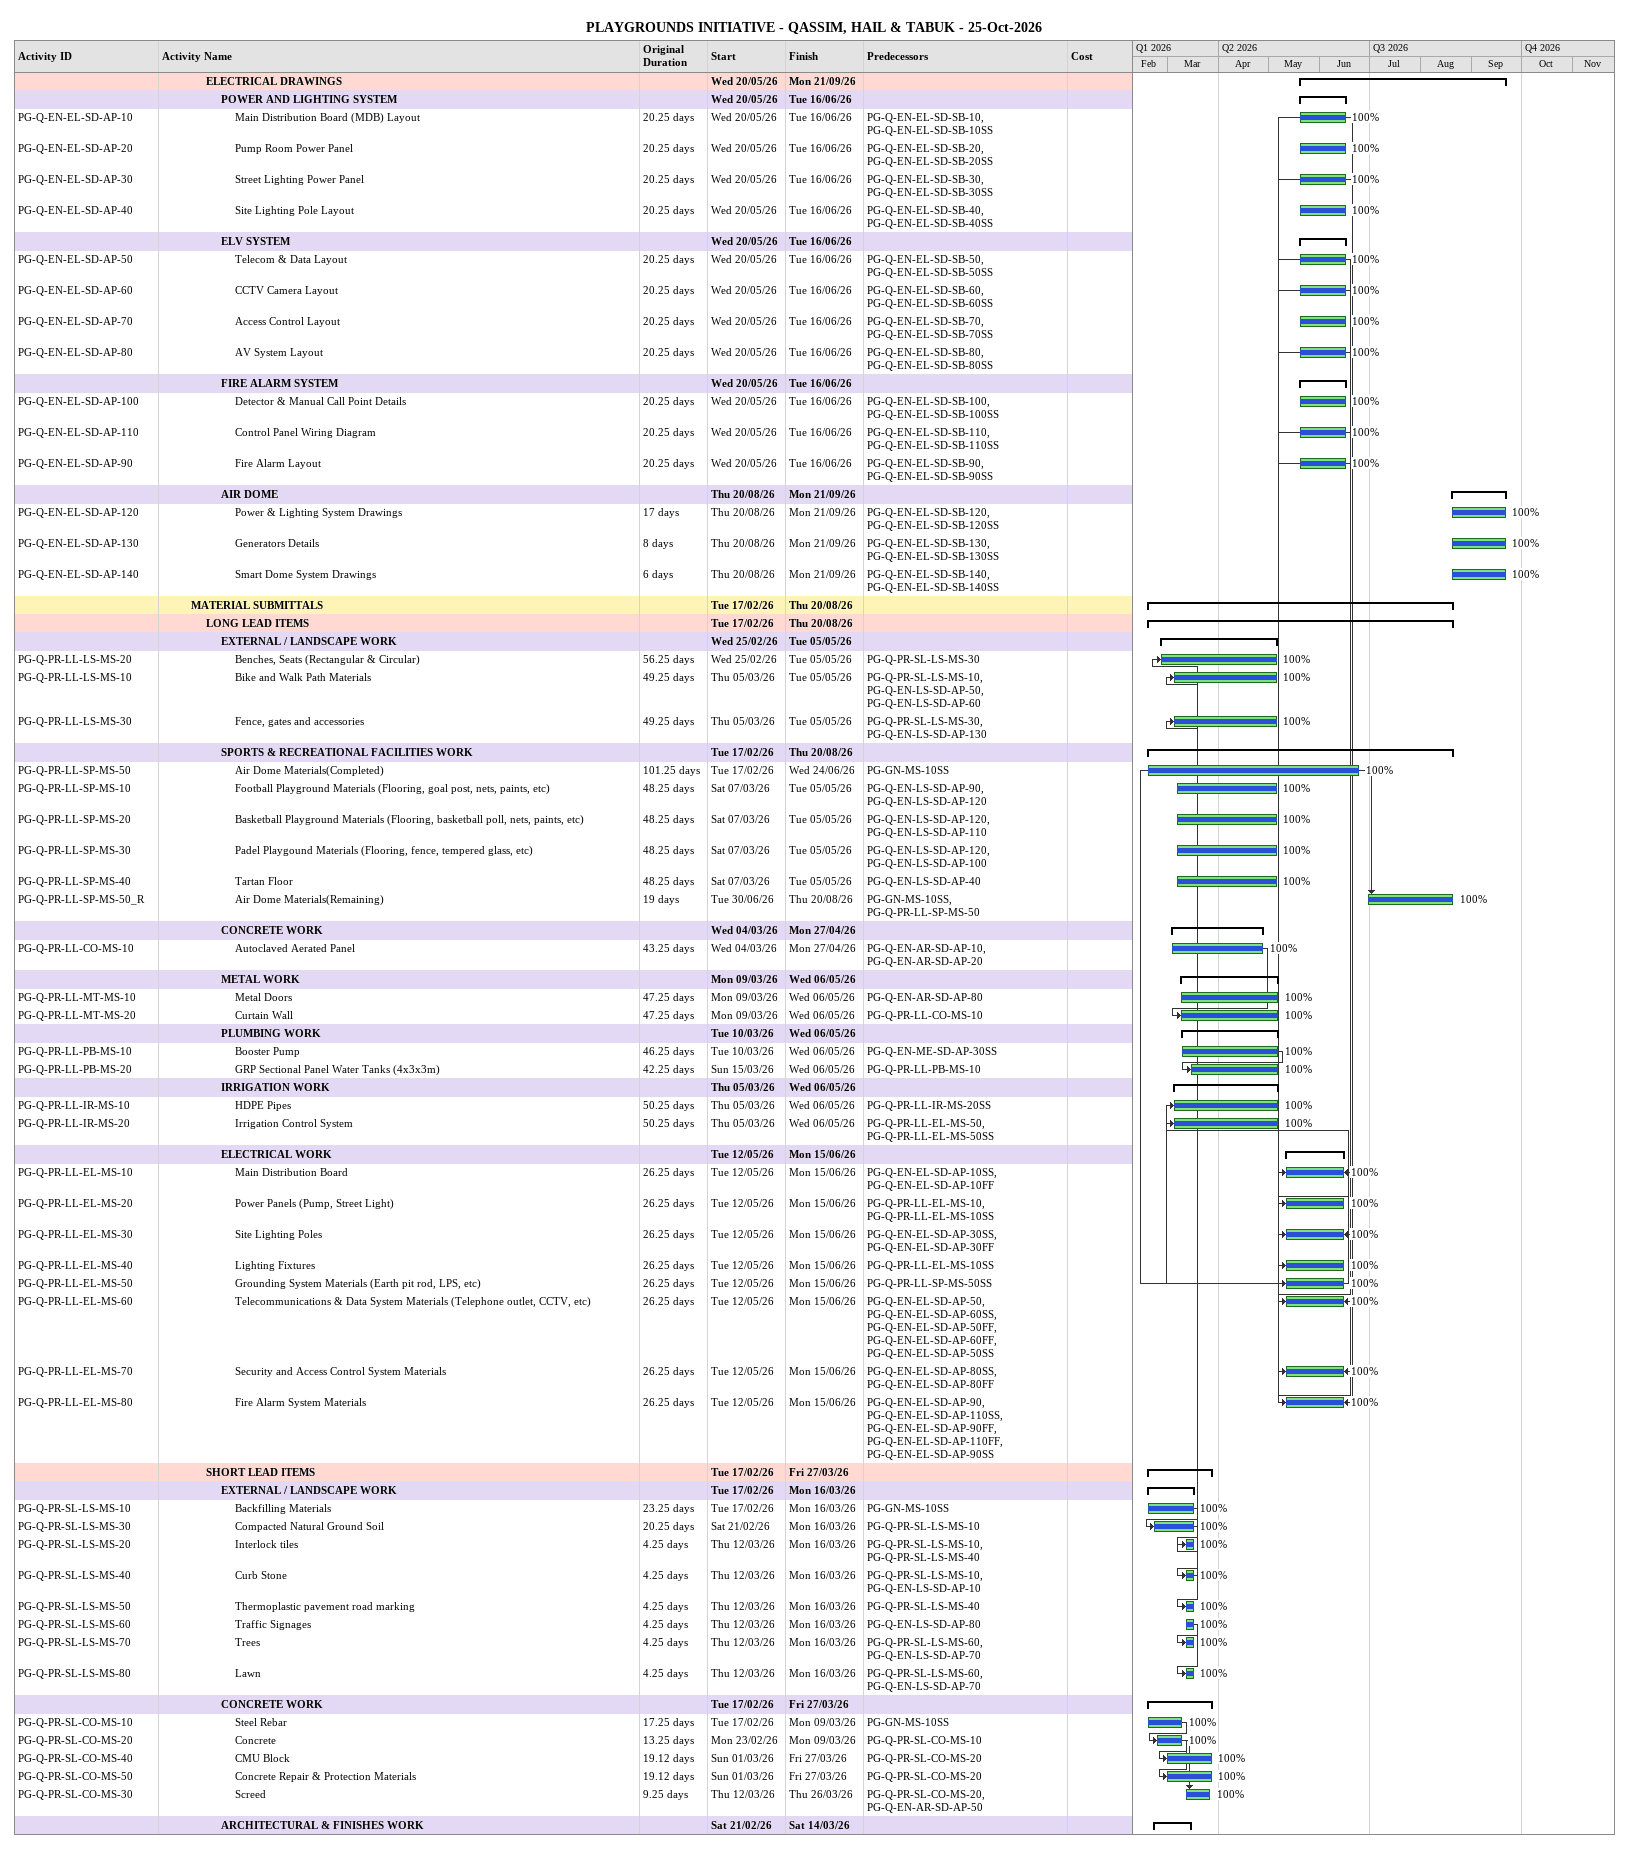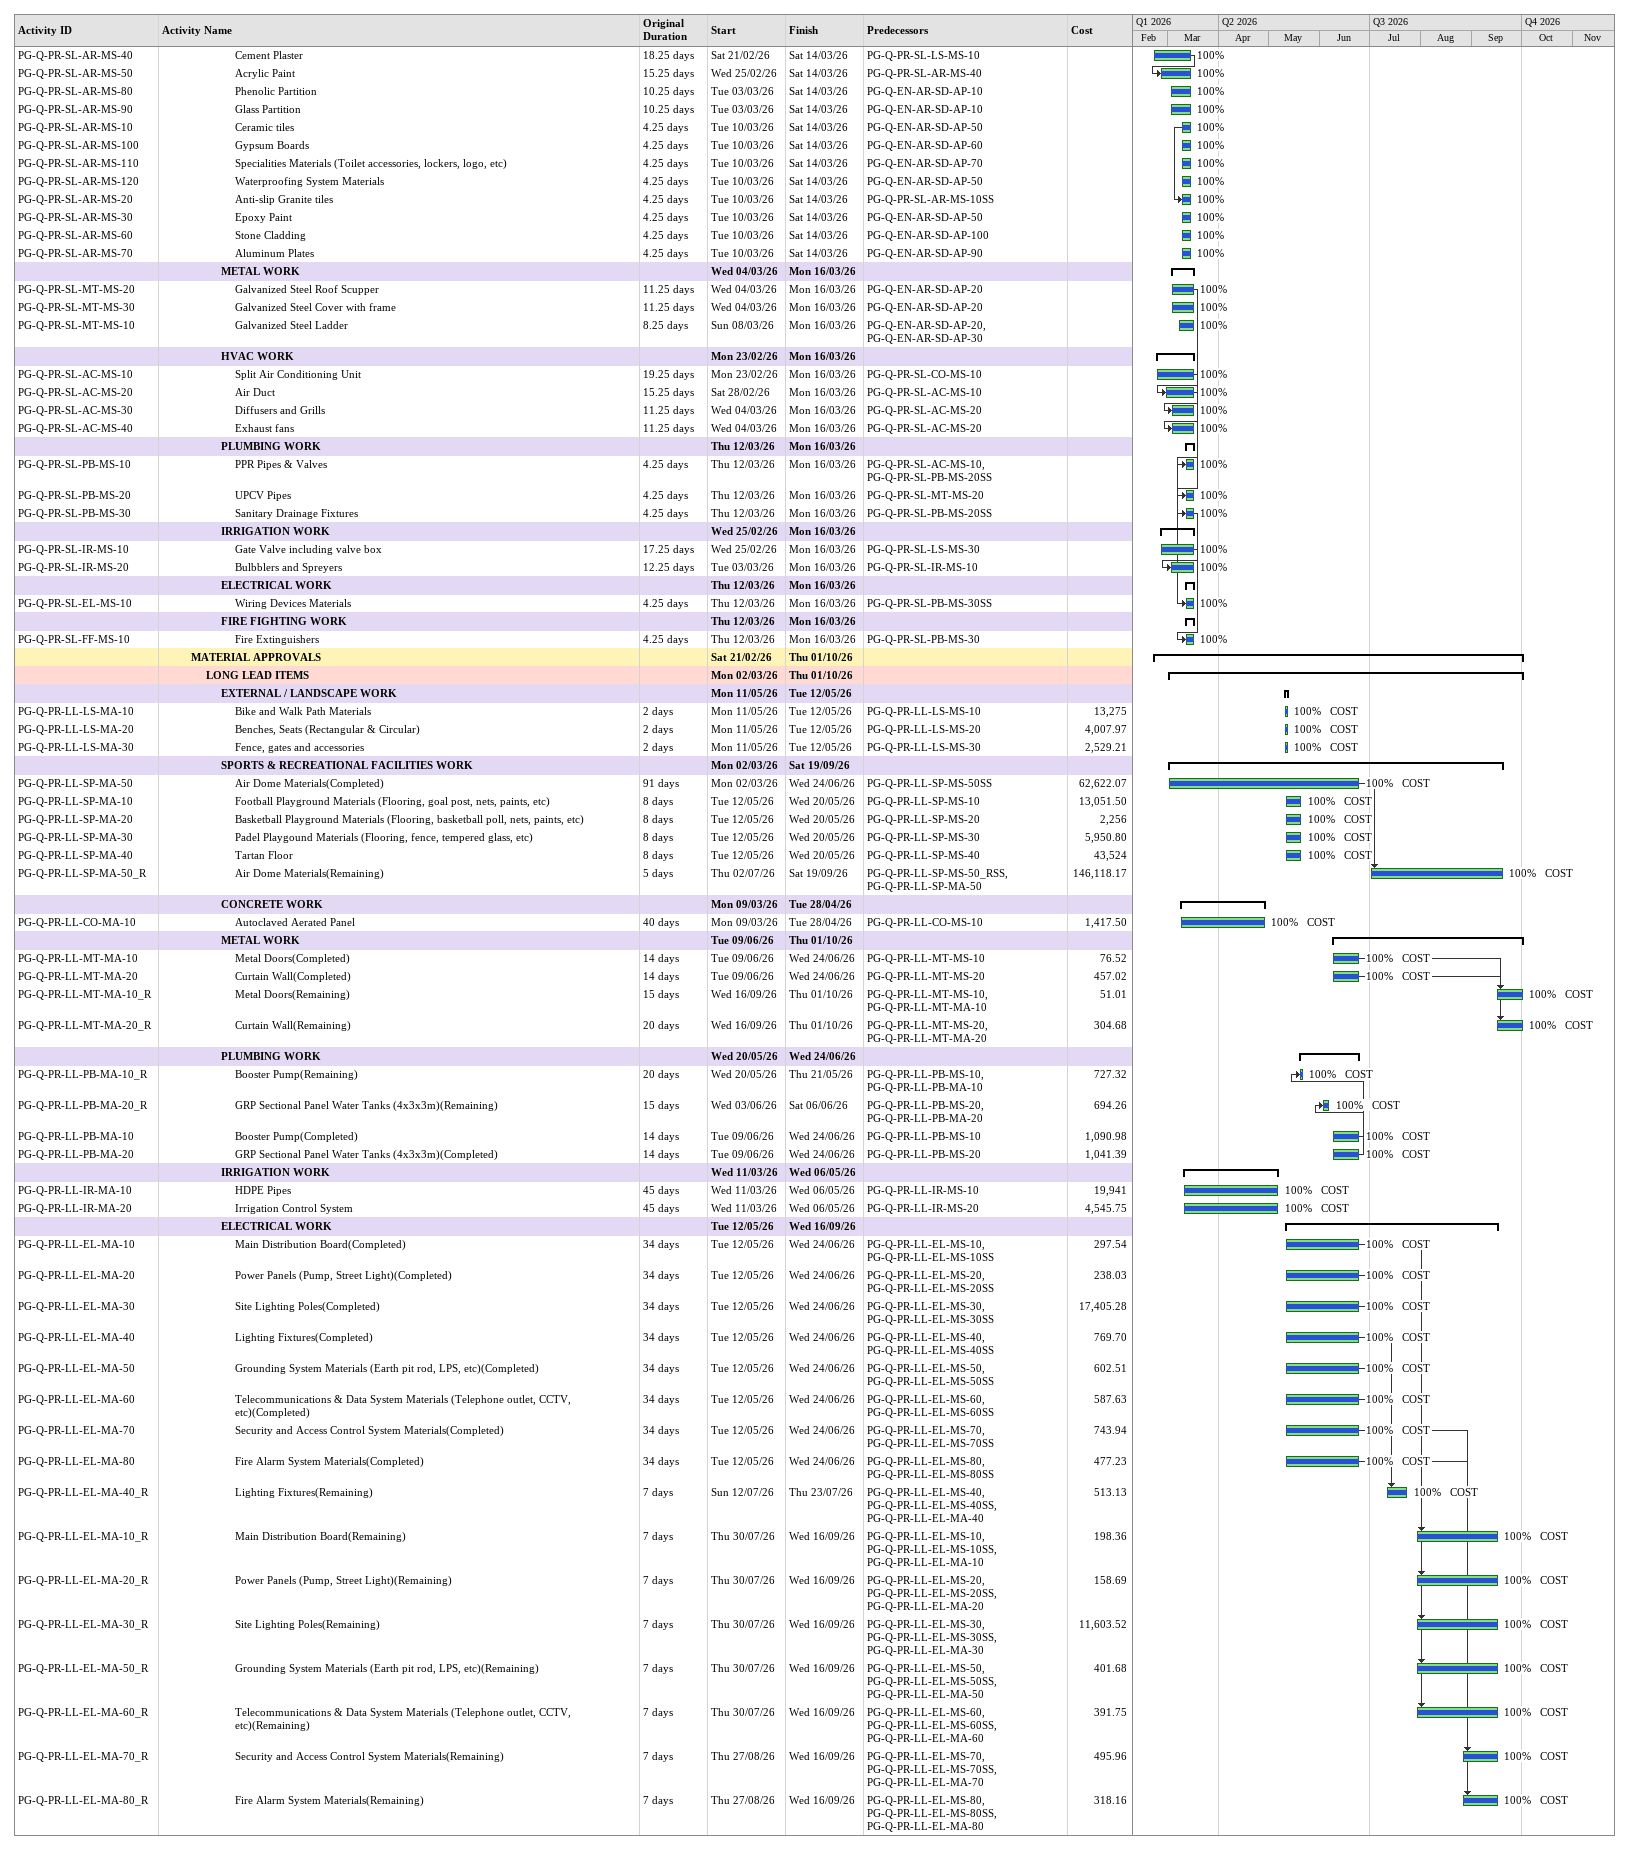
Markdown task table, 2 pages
PLAYGROUNDS INITIATIVE - QASSIM, HAIL & TABUK - 25-Oct-2026

| ID | Level | Task | Original duration | Start | Finish | Predecessors | Resources | % complete | Cost |
|---|---|---|---|---|---|---|---|---|---|
|  | 4 | **ELECTRICAL DRAWINGS** |  | 2026-05-20 | 2026-09-21 |  |  |  |  |
|  | 5 | **POWER AND LIGHTING SYSTEM** |  | 2026-05-20 | 2026-06-16 |  |  |  |  |
| PG-Q-EN-EL-SD-AP-10 | 6 | Main Distribution Board (MDB) Layout | 20.25d | 2026-05-20 | 2026-06-16 | PG-Q-EN-EL-SD-SB-10, PG-Q-EN-EL-SD-SB-10SS |  | 100 |  |
| PG-Q-EN-EL-SD-AP-20 | 6 | Pump Room Power Panel | 20.25d | 2026-05-20 | 2026-06-16 | PG-Q-EN-EL-SD-SB-20, PG-Q-EN-EL-SD-SB-20SS |  | 100 |  |
| PG-Q-EN-EL-SD-AP-30 | 6 | Street Lighting Power Panel | 20.25d | 2026-05-20 | 2026-06-16 | PG-Q-EN-EL-SD-SB-30, PG-Q-EN-EL-SD-SB-30SS |  | 100 |  |
| PG-Q-EN-EL-SD-AP-40 | 6 | Site Lighting Pole Layout | 20.25d | 2026-05-20 | 2026-06-16 | PG-Q-EN-EL-SD-SB-40, PG-Q-EN-EL-SD-SB-40SS |  | 100 |  |
|  | 5 | **ELV SYSTEM** |  | 2026-05-20 | 2026-06-16 |  |  |  |  |
| PG-Q-EN-EL-SD-AP-50 | 6 | Telecom & Data Layout | 20.25d | 2026-05-20 | 2026-06-16 | PG-Q-EN-EL-SD-SB-50, PG-Q-EN-EL-SD-SB-50SS |  | 100 |  |
| PG-Q-EN-EL-SD-AP-60 | 6 | CCTV Camera Layout | 20.25d | 2026-05-20 | 2026-06-16 | PG-Q-EN-EL-SD-SB-60, PG-Q-EN-EL-SD-SB-60SS |  | 100 |  |
| PG-Q-EN-EL-SD-AP-70 | 6 | Access Control Layout | 20.25d | 2026-05-20 | 2026-06-16 | PG-Q-EN-EL-SD-SB-70, PG-Q-EN-EL-SD-SB-70SS |  | 100 |  |
| PG-Q-EN-EL-SD-AP-80 | 6 | AV System Layout | 20.25d | 2026-05-20 | 2026-06-16 | PG-Q-EN-EL-SD-SB-80, PG-Q-EN-EL-SD-SB-80SS |  | 100 |  |
|  | 5 | **FIRE ALARM SYSTEM** |  | 2026-05-20 | 2026-06-16 |  |  |  |  |
| PG-Q-EN-EL-SD-AP-100 | 6 | Detector & Manual Call Point Details | 20.25d | 2026-05-20 | 2026-06-16 | PG-Q-EN-EL-SD-SB-100, PG-Q-EN-EL-SD-SB-100SS |  | 100 |  |
| PG-Q-EN-EL-SD-AP-110 | 6 | Control Panel Wiring Diagram | 20.25d | 2026-05-20 | 2026-06-16 | PG-Q-EN-EL-SD-SB-110, PG-Q-EN-EL-SD-SB-110SS |  | 100 |  |
| PG-Q-EN-EL-SD-AP-90 | 6 | Fire Alarm Layout | 20.25d | 2026-05-20 | 2026-06-16 | PG-Q-EN-EL-SD-SB-90, PG-Q-EN-EL-SD-SB-90SS |  | 100 |  |
|  | 5 | **AIR DOME** |  | 2026-08-20 | 2026-09-21 |  |  |  |  |
| PG-Q-EN-EL-SD-AP-120 | 6 | Power & Lighting System Drawings | 17d | 2026-08-20 | 2026-09-21 | PG-Q-EN-EL-SD-SB-120, PG-Q-EN-EL-SD-SB-120SS |  | 100 |  |
| PG-Q-EN-EL-SD-AP-130 | 6 | Generators Details | 8d | 2026-08-20 | 2026-09-21 | PG-Q-EN-EL-SD-SB-130, PG-Q-EN-EL-SD-SB-130SS |  | 100 |  |
| PG-Q-EN-EL-SD-AP-140 | 6 | Smart Dome System Drawings | 6d | 2026-08-20 | 2026-09-21 | PG-Q-EN-EL-SD-SB-140, PG-Q-EN-EL-SD-SB-140SS |  | 100 |  |
|  | 3 | **MATERIAL SUBMITTALS** |  | 2026-02-17 | 2026-08-20 |  |  |  |  |
|  | 4 | **LONG LEAD ITEMS** |  | 2026-02-17 | 2026-08-20 |  |  |  |  |
|  | 5 | **EXTERNAL / LANDSCAPE WORK** |  | 2026-02-25 | 2026-05-05 |  |  |  |  |
| PG-Q-PR-LL-LS-MS-20 | 6 | Benches, Seats (Rectangular & Circular) | 56.25d | 2026-02-25 | 2026-05-05 | PG-Q-PR-SL-LS-MS-30 |  | 100 |  |
| PG-Q-PR-LL-LS-MS-10 | 6 | Bike and Walk Path Materials | 49.25d | 2026-03-05 | 2026-05-05 | PG-Q-PR-SL-LS-MS-10, PG-Q-EN-LS-SD-AP-50, PG-Q-EN-LS-SD-AP-60 |  | 100 |  |
| PG-Q-PR-LL-LS-MS-30 | 6 | Fence, gates and accessories | 49.25d | 2026-03-05 | 2026-05-05 | PG-Q-PR-SL-LS-MS-30, PG-Q-EN-LS-SD-AP-130 |  | 100 |  |
|  | 5 | **SPORTS & RECREATIONAL FACILITIES WORK** |  | 2026-02-17 | 2026-08-20 |  |  |  |  |
| PG-Q-PR-LL-SP-MS-50 | 6 | Air Dome Materials(Completed) | 101.25d | 2026-02-17 | 2026-06-24 | PG-GN-MS-10SS |  | 100 |  |
| PG-Q-PR-LL-SP-MS-10 | 6 | Football Playground Materials (Flooring, goal post, nets, paints, etc) | 48.25d | 2026-03-07 | 2026-05-05 | PG-Q-EN-LS-SD-AP-90, PG-Q-EN-LS-SD-AP-120 |  | 100 |  |
| PG-Q-PR-LL-SP-MS-20 | 6 | Basketball Playground Materials (Flooring, basketball poll, nets, paints, etc) | 48.25d | 2026-03-07 | 2026-05-05 | PG-Q-EN-LS-SD-AP-120, PG-Q-EN-LS-SD-AP-110 |  | 100 |  |
| PG-Q-PR-LL-SP-MS-30 | 6 | Padel Playgound Materials (Flooring, fence, tempered glass, etc) | 48.25d | 2026-03-07 | 2026-05-05 | PG-Q-EN-LS-SD-AP-120, PG-Q-EN-LS-SD-AP-100 |  | 100 |  |
| PG-Q-PR-LL-SP-MS-40 | 6 | Tartan Floor | 48.25d | 2026-03-07 | 2026-05-05 | PG-Q-EN-LS-SD-AP-40 |  | 100 |  |
| PG-Q-PR-LL-SP-MS-50_R | 6 | Air Dome Materials(Remaining) | 19d | 2026-06-30 | 2026-08-20 | PG-GN-MS-10SS, PG-Q-PR-LL-SP-MS-50 |  | 100 |  |
|  | 5 | **CONCRETE WORK** |  | 2026-03-04 | 2026-04-27 |  |  |  |  |
| PG-Q-PR-LL-CO-MS-10 | 6 | Autoclaved Aerated Panel | 43.25d | 2026-03-04 | 2026-04-27 | PG-Q-EN-AR-SD-AP-10, PG-Q-EN-AR-SD-AP-20 |  | 100 |  |
|  | 5 | **METAL WORK** |  | 2026-03-09 | 2026-05-06 |  |  |  |  |
| PG-Q-PR-LL-MT-MS-10 | 6 | Metal Doors | 47.25d | 2026-03-09 | 2026-05-06 | PG-Q-EN-AR-SD-AP-80 |  | 100 |  |
| PG-Q-PR-LL-MT-MS-20 | 6 | Curtain Wall | 47.25d | 2026-03-09 | 2026-05-06 | PG-Q-PR-LL-CO-MS-10 |  | 100 |  |
|  | 5 | **PLUMBING WORK** |  | 2026-03-10 | 2026-05-06 |  |  |  |  |
| PG-Q-PR-LL-PB-MS-10 | 6 | Booster Pump | 46.25d | 2026-03-10 | 2026-05-06 | PG-Q-EN-ME-SD-AP-30SS |  | 100 |  |
| PG-Q-PR-LL-PB-MS-20 | 6 | GRP Sectional Panel Water Tanks (4x3x3m) | 42.25d | 2026-03-15 | 2026-05-06 | PG-Q-PR-LL-PB-MS-10 |  | 100 |  |
|  | 5 | **IRRIGATION WORK** |  | 2026-03-05 | 2026-05-06 |  |  |  |  |
| PG-Q-PR-LL-IR-MS-10 | 6 | HDPE Pipes | 50.25d | 2026-03-05 | 2026-05-06 | PG-Q-PR-LL-IR-MS-20SS |  | 100 |  |
| PG-Q-PR-LL-IR-MS-20 | 6 | Irrigation Control System | 50.25d | 2026-03-05 | 2026-05-06 | PG-Q-PR-LL-EL-MS-50, PG-Q-PR-LL-EL-MS-50SS |  | 100 |  |
|  | 5 | **ELECTRICAL WORK** |  | 2026-05-12 | 2026-06-15 |  |  |  |  |
| PG-Q-PR-LL-EL-MS-10 | 6 | Main Distribution Board | 26.25d | 2026-05-12 | 2026-06-15 | PG-Q-EN-EL-SD-AP-10SS, PG-Q-EN-EL-SD-AP-10FF |  | 100 |  |
| PG-Q-PR-LL-EL-MS-20 | 6 | Power Panels (Pump, Street Light) | 26.25d | 2026-05-12 | 2026-06-15 | PG-Q-PR-LL-EL-MS-10, PG-Q-PR-LL-EL-MS-10SS |  | 100 |  |
| PG-Q-PR-LL-EL-MS-30 | 6 | Site Lighting Poles | 26.25d | 2026-05-12 | 2026-06-15 | PG-Q-EN-EL-SD-AP-30SS, PG-Q-EN-EL-SD-AP-30FF |  | 100 |  |
| PG-Q-PR-LL-EL-MS-40 | 6 | Lighting Fixtures | 26.25d | 2026-05-12 | 2026-06-15 | PG-Q-PR-LL-EL-MS-10SS |  | 100 |  |
| PG-Q-PR-LL-EL-MS-50 | 6 | Grounding System Materials (Earth pit rod, LPS, etc) | 26.25d | 2026-05-12 | 2026-06-15 | PG-Q-PR-LL-SP-MS-50SS |  | 100 |  |
| PG-Q-PR-LL-EL-MS-60 | 6 | Telecommunications & Data System Materials (Telephone outlet, CCTV, etc) | 26.25d | 2026-05-12 | 2026-06-15 | PG-Q-EN-EL-SD-AP-50, PG-Q-EN-EL-SD-AP-60SS, PG-Q-EN-EL-SD-AP-50FF, PG-Q-EN-EL-SD-AP-60FF, PG-Q-EN-EL-SD-AP-50SS |  | 100 |  |
| PG-Q-PR-LL-EL-MS-70 | 6 | Security and Access Control System Materials | 26.25d | 2026-05-12 | 2026-06-15 | PG-Q-EN-EL-SD-AP-80SS, PG-Q-EN-EL-SD-AP-80FF |  | 100 |  |
| PG-Q-PR-LL-EL-MS-80 | 6 | Fire Alarm System Materials | 26.25d | 2026-05-12 | 2026-06-15 | PG-Q-EN-EL-SD-AP-90, PG-Q-EN-EL-SD-AP-110SS, PG-Q-EN-EL-SD-AP-90FF, PG-Q-EN-EL-SD-AP-110FF, PG-Q-EN-EL-SD-AP-90SS |  | 100 |  |
|  | 4 | **SHORT LEAD ITEMS** |  | 2026-02-17 | 2026-03-27 |  |  |  |  |
|  | 5 | **EXTERNAL / LANDSCAPE WORK** |  | 2026-02-17 | 2026-03-16 |  |  |  |  |
| PG-Q-PR-SL-LS-MS-10 | 6 | Backfilling Materials | 23.25d | 2026-02-17 | 2026-03-16 | PG-GN-MS-10SS |  | 100 |  |
| PG-Q-PR-SL-LS-MS-30 | 6 | Compacted Natural Ground Soil | 20.25d | 2026-02-21 | 2026-03-16 | PG-Q-PR-SL-LS-MS-10 |  | 100 |  |
| PG-Q-PR-SL-LS-MS-20 | 6 | Interlock tiles | 4.25d | 2026-03-12 | 2026-03-16 | PG-Q-PR-SL-LS-MS-10, PG-Q-PR-SL-LS-MS-40 |  | 100 |  |
| PG-Q-PR-SL-LS-MS-40 | 6 | Curb Stone | 4.25d | 2026-03-12 | 2026-03-16 | PG-Q-PR-SL-LS-MS-10, PG-Q-EN-LS-SD-AP-10 |  | 100 |  |
| PG-Q-PR-SL-LS-MS-50 | 6 | Thermoplastic pavement road marking | 4.25d | 2026-03-12 | 2026-03-16 | PG-Q-PR-SL-LS-MS-40 |  | 100 |  |
| PG-Q-PR-SL-LS-MS-60 | 6 | Traffic Signages | 4.25d | 2026-03-12 | 2026-03-16 | PG-Q-EN-LS-SD-AP-80 |  | 100 |  |
| PG-Q-PR-SL-LS-MS-70 | 6 | Trees | 4.25d | 2026-03-12 | 2026-03-16 | PG-Q-PR-SL-LS-MS-60, PG-Q-EN-LS-SD-AP-70 |  | 100 |  |
| PG-Q-PR-SL-LS-MS-80 | 6 | Lawn | 4.25d | 2026-03-12 | 2026-03-16 | PG-Q-PR-SL-LS-MS-60, PG-Q-EN-LS-SD-AP-70 |  | 100 |  |
|  | 5 | **CONCRETE WORK** |  | 2026-02-17 | 2026-03-27 |  |  |  |  |
| PG-Q-PR-SL-CO-MS-10 | 6 | Steel Rebar | 17.25d | 2026-02-17 | 2026-03-09 | PG-GN-MS-10SS |  | 100 |  |
| PG-Q-PR-SL-CO-MS-20 | 6 | Concrete | 13.25d | 2026-02-23 | 2026-03-09 | PG-Q-PR-SL-CO-MS-10 |  | 100 |  |
| PG-Q-PR-SL-CO-MS-40 | 6 | CMU Block | 19.12d | 2026-03-01 | 2026-03-27 | PG-Q-PR-SL-CO-MS-20 |  | 100 |  |
| PG-Q-PR-SL-CO-MS-50 | 6 | Concrete Repair & Protection Materials | 19.12d | 2026-03-01 | 2026-03-27 | PG-Q-PR-SL-CO-MS-20 |  | 100 |  |
| PG-Q-PR-SL-CO-MS-30 | 6 | Screed | 9.25d | 2026-03-12 | 2026-03-26 | PG-Q-PR-SL-CO-MS-20, PG-Q-EN-AR-SD-AP-50 |  | 100 |  |
|  | 5 | **ARCHITECTURAL & FINISHES WORK** |  | 2026-02-21 | 2026-03-14 |  |  |  |  |
| PG-Q-PR-SL-AR-MS-40 | 6 | Cement Plaster | 18.25d | 2026-02-21 | 2026-03-14 | PG-Q-PR-SL-LS-MS-10 |  | 100 |  |
| PG-Q-PR-SL-AR-MS-50 | 6 | Acrylic Paint | 15.25d | 2026-02-25 | 2026-03-14 | PG-Q-PR-SL-AR-MS-40 |  | 100 |  |
| PG-Q-PR-SL-AR-MS-80 | 6 | Phenolic Partition | 10.25d | 2026-03-03 | 2026-03-14 | PG-Q-EN-AR-SD-AP-10 |  | 100 |  |
| PG-Q-PR-SL-AR-MS-90 | 6 | Glass Partition | 10.25d | 2026-03-03 | 2026-03-14 | PG-Q-EN-AR-SD-AP-10 |  | 100 |  |
| PG-Q-PR-SL-AR-MS-10 | 6 | Ceramic tiles | 4.25d | 2026-03-10 | 2026-03-14 | PG-Q-EN-AR-SD-AP-50 |  | 100 |  |
| PG-Q-PR-SL-AR-MS-100 | 6 | Gypsum Boards | 4.25d | 2026-03-10 | 2026-03-14 | PG-Q-EN-AR-SD-AP-60 |  | 100 |  |
| PG-Q-PR-SL-AR-MS-110 | 6 | Specialities Materials (Toilet accessories, lockers, logo, etc) | 4.25d | 2026-03-10 | 2026-03-14 | PG-Q-EN-AR-SD-AP-70 |  | 100 |  |
| PG-Q-PR-SL-AR-MS-120 | 6 | Waterproofing System Materials | 4.25d | 2026-03-10 | 2026-03-14 | PG-Q-EN-AR-SD-AP-50 |  | 100 |  |
| PG-Q-PR-SL-AR-MS-20 | 6 | Anti-slip Granite tiles | 4.25d | 2026-03-10 | 2026-03-14 | PG-Q-PR-SL-AR-MS-10SS |  | 100 |  |
| PG-Q-PR-SL-AR-MS-30 | 6 | Epoxy Paint | 4.25d | 2026-03-10 | 2026-03-14 | PG-Q-EN-AR-SD-AP-50 |  | 100 |  |
| PG-Q-PR-SL-AR-MS-60 | 6 | Stone Cladding | 4.25d | 2026-03-10 | 2026-03-14 | PG-Q-EN-AR-SD-AP-100 |  | 100 |  |
| PG-Q-PR-SL-AR-MS-70 | 6 | Aluminum Plates | 4.25d | 2026-03-10 | 2026-03-14 | PG-Q-EN-AR-SD-AP-90 |  | 100 |  |
|  | 5 | **METAL WORK** |  | 2026-03-04 | 2026-03-16 |  |  |  |  |
| PG-Q-PR-SL-MT-MS-20 | 6 | Galvanized Steel Roof Scupper | 11.25d | 2026-03-04 | 2026-03-16 | PG-Q-EN-AR-SD-AP-20 |  | 100 |  |
| PG-Q-PR-SL-MT-MS-30 | 6 | Galvanized Steel Cover with frame | 11.25d | 2026-03-04 | 2026-03-16 | PG-Q-EN-AR-SD-AP-20 |  | 100 |  |
| PG-Q-PR-SL-MT-MS-10 | 6 | Galvanized Steel Ladder | 8.25d | 2026-03-08 | 2026-03-16 | PG-Q-EN-AR-SD-AP-20, PG-Q-EN-AR-SD-AP-30 |  | 100 |  |
|  | 5 | **HVAC WORK** |  | 2026-02-23 | 2026-03-16 |  |  |  |  |
| PG-Q-PR-SL-AC-MS-10 | 6 | Split Air Conditioning Unit | 19.25d | 2026-02-23 | 2026-03-16 | PG-Q-PR-SL-CO-MS-10 |  | 100 |  |
| PG-Q-PR-SL-AC-MS-20 | 6 | Air Duct | 15.25d | 2026-02-28 | 2026-03-16 | PG-Q-PR-SL-AC-MS-10 |  | 100 |  |
| PG-Q-PR-SL-AC-MS-30 | 6 | Diffusers and Grills | 11.25d | 2026-03-04 | 2026-03-16 | PG-Q-PR-SL-AC-MS-20 |  | 100 |  |
| PG-Q-PR-SL-AC-MS-40 | 6 | Exhaust fans | 11.25d | 2026-03-04 | 2026-03-16 | PG-Q-PR-SL-AC-MS-20 |  | 100 |  |
|  | 5 | **PLUMBING WORK** |  | 2026-03-12 | 2026-03-16 |  |  |  |  |
| PG-Q-PR-SL-PB-MS-10 | 6 | PPR Pipes & Valves | 4.25d | 2026-03-12 | 2026-03-16 | PG-Q-PR-SL-AC-MS-10, PG-Q-PR-SL-PB-MS-20SS |  | 100 |  |
| PG-Q-PR-SL-PB-MS-20 | 6 | UPCV Pipes | 4.25d | 2026-03-12 | 2026-03-16 | PG-Q-PR-SL-MT-MS-20 |  | 100 |  |
| PG-Q-PR-SL-PB-MS-30 | 6 | Sanitary Drainage Fixtures | 4.25d | 2026-03-12 | 2026-03-16 | PG-Q-PR-SL-PB-MS-20SS |  | 100 |  |
|  | 5 | **IRRIGATION WORK** |  | 2026-02-25 | 2026-03-16 |  |  |  |  |
| PG-Q-PR-SL-IR-MS-10 | 6 | Gate Valve including valve box | 17.25d | 2026-02-25 | 2026-03-16 | PG-Q-PR-SL-LS-MS-30 |  | 100 |  |
| PG-Q-PR-SL-IR-MS-20 | 6 | Bulbblers and Spreyers | 12.25d | 2026-03-03 | 2026-03-16 | PG-Q-PR-SL-IR-MS-10 |  | 100 |  |
|  | 5 | **ELECTRICAL WORK** |  | 2026-03-12 | 2026-03-16 |  |  |  |  |
| PG-Q-PR-SL-EL-MS-10 | 6 | Wiring Devices Materials | 4.25d | 2026-03-12 | 2026-03-16 | PG-Q-PR-SL-PB-MS-30SS |  | 100 |  |
|  | 5 | **FIRE FIGHTING WORK** |  | 2026-03-12 | 2026-03-16 |  |  |  |  |
| PG-Q-PR-SL-FF-MS-10 | 6 | Fire Extinguishers | 4.25d | 2026-03-12 | 2026-03-16 | PG-Q-PR-SL-PB-MS-30 |  | 100 |  |
|  | 3 | **MATERIAL APPROVALS** |  | 2026-02-21 | 2026-10-01 |  |  |  |  |
|  | 4 | **LONG LEAD ITEMS** |  | 2026-03-02 | 2026-10-01 |  |  |  |  |
|  | 5 | **EXTERNAL / LANDSCAPE WORK** |  | 2026-05-11 | 2026-05-12 |  |  |  |  |
| PG-Q-PR-LL-LS-MA-10 | 6 | Bike and Walk Path Materials | 2d | 2026-05-11 | 2026-05-12 | PG-Q-PR-LL-LS-MS-10 | COST | 100 | 13275 |
| PG-Q-PR-LL-LS-MA-20 | 6 | Benches, Seats (Rectangular & Circular) | 2d | 2026-05-11 | 2026-05-12 | PG-Q-PR-LL-LS-MS-20 | COST | 100 | 4007.97 |
| PG-Q-PR-LL-LS-MA-30 | 6 | Fence, gates and accessories | 2d | 2026-05-11 | 2026-05-12 | PG-Q-PR-LL-LS-MS-30 | COST | 100 | 2529.21 |
|  | 5 | **SPORTS & RECREATIONAL FACILITIES WORK** |  | 2026-03-02 | 2026-09-19 |  |  |  |  |
| PG-Q-PR-LL-SP-MA-50 | 6 | Air Dome Materials(Completed) | 91d | 2026-03-02 | 2026-06-24 | PG-Q-PR-LL-SP-MS-50SS | COST | 100 | 62622.07 |
| PG-Q-PR-LL-SP-MA-10 | 6 | Football Playground Materials (Flooring, goal post, nets, paints, etc) | 8d | 2026-05-12 | 2026-05-20 | PG-Q-PR-LL-SP-MS-10 | COST | 100 | 13051.50 |
| PG-Q-PR-LL-SP-MA-20 | 6 | Basketball Playground Materials (Flooring, basketball poll, nets, paints, etc) | 8d | 2026-05-12 | 2026-05-20 | PG-Q-PR-LL-SP-MS-20 | COST | 100 | 2256 |
| PG-Q-PR-LL-SP-MA-30 | 6 | Padel Playgound Materials (Flooring, fence, tempered glass, etc) | 8d | 2026-05-12 | 2026-05-20 | PG-Q-PR-LL-SP-MS-30 | COST | 100 | 5950.80 |
| PG-Q-PR-LL-SP-MA-40 | 6 | Tartan Floor | 8d | 2026-05-12 | 2026-05-20 | PG-Q-PR-LL-SP-MS-40 | COST | 100 | 43524 |
| PG-Q-PR-LL-SP-MA-50_R | 6 | Air Dome Materials(Remaining) | 5d | 2026-07-02 | 2026-09-19 | PG-Q-PR-LL-SP-MS-50_RSS, PG-Q-PR-LL-SP-MA-50 | COST | 100 | 146118.17 |
|  | 5 | **CONCRETE WORK** |  | 2026-03-09 | 2026-04-28 |  |  |  |  |
| PG-Q-PR-LL-CO-MA-10 | 6 | Autoclaved Aerated Panel | 40d | 2026-03-09 | 2026-04-28 | PG-Q-PR-LL-CO-MS-10 | COST | 100 | 1417.50 |
|  | 5 | **METAL WORK** |  | 2026-06-09 | 2026-10-01 |  |  |  |  |
| PG-Q-PR-LL-MT-MA-10 | 6 | Metal Doors(Completed) | 14d | 2026-06-09 | 2026-06-24 | PG-Q-PR-LL-MT-MS-10 | COST | 100 | 76.52 |
| PG-Q-PR-LL-MT-MA-20 | 6 | Curtain Wall(Completed) | 14d | 2026-06-09 | 2026-06-24 | PG-Q-PR-LL-MT-MS-20 | COST | 100 | 457.02 |
| PG-Q-PR-LL-MT-MA-10_R | 6 | Metal Doors(Remaining) | 15d | 2026-09-16 | 2026-10-01 | PG-Q-PR-LL-MT-MS-10, PG-Q-PR-LL-MT-MA-10 | COST | 100 | 51.01 |
| PG-Q-PR-LL-MT-MA-20_R | 6 | Curtain Wall(Remaining) | 20d | 2026-09-16 | 2026-10-01 | PG-Q-PR-LL-MT-MS-20, PG-Q-PR-LL-MT-MA-20 | COST | 100 | 304.68 |
|  | 5 | **PLUMBING WORK** |  | 2026-05-20 | 2026-06-24 |  |  |  |  |
| PG-Q-PR-LL-PB-MA-10_R | 6 | Booster Pump(Remaining) | 20d | 2026-05-20 | 2026-05-21 | PG-Q-PR-LL-PB-MS-10, PG-Q-PR-LL-PB-MA-10 | COST | 100 | 727.32 |
| PG-Q-PR-LL-PB-MA-20_R | 6 | GRP Sectional Panel Water Tanks (4x3x3m)(Remaining) | 15d | 2026-06-03 | 2026-06-06 | PG-Q-PR-LL-PB-MS-20, PG-Q-PR-LL-PB-MA-20 | COST | 100 | 694.26 |
| PG-Q-PR-LL-PB-MA-10 | 6 | Booster Pump(Completed) | 14d | 2026-06-09 | 2026-06-24 | PG-Q-PR-LL-PB-MS-10 | COST | 100 | 1090.98 |
| PG-Q-PR-LL-PB-MA-20 | 6 | GRP Sectional Panel Water Tanks (4x3x3m)(Completed) | 14d | 2026-06-09 | 2026-06-24 | PG-Q-PR-LL-PB-MS-20 | COST | 100 | 1041.39 |
|  | 5 | **IRRIGATION WORK** |  | 2026-03-11 | 2026-05-06 |  |  |  |  |
| PG-Q-PR-LL-IR-MA-10 | 6 | HDPE Pipes | 45d | 2026-03-11 | 2026-05-06 | PG-Q-PR-LL-IR-MS-10 | COST | 100 | 19941 |
| PG-Q-PR-LL-IR-MA-20 | 6 | Irrigation Control System | 45d | 2026-03-11 | 2026-05-06 | PG-Q-PR-LL-IR-MS-20 | COST | 100 | 4545.75 |
|  | 5 | **ELECTRICAL WORK** |  | 2026-05-12 | 2026-09-16 |  |  |  |  |
| PG-Q-PR-LL-EL-MA-10 | 6 | Main Distribution Board(Completed) | 34d | 2026-05-12 | 2026-06-24 | PG-Q-PR-LL-EL-MS-10, PG-Q-PR-LL-EL-MS-10SS | COST | 100 | 297.54 |
| PG-Q-PR-LL-EL-MA-20 | 6 | Power Panels (Pump, Street Light)(Completed) | 34d | 2026-05-12 | 2026-06-24 | PG-Q-PR-LL-EL-MS-20, PG-Q-PR-LL-EL-MS-20SS | COST | 100 | 238.03 |
| PG-Q-PR-LL-EL-MA-30 | 6 | Site Lighting Poles(Completed) | 34d | 2026-05-12 | 2026-06-24 | PG-Q-PR-LL-EL-MS-30, PG-Q-PR-LL-EL-MS-30SS | COST | 100 | 17405.28 |
| PG-Q-PR-LL-EL-MA-40 | 6 | Lighting Fixtures(Completed) | 34d | 2026-05-12 | 2026-06-24 | PG-Q-PR-LL-EL-MS-40, PG-Q-PR-LL-EL-MS-40SS | COST | 100 | 769.70 |
| PG-Q-PR-LL-EL-MA-50 | 6 | Grounding System Materials (Earth pit rod, LPS, etc)(Completed) | 34d | 2026-05-12 | 2026-06-24 | PG-Q-PR-LL-EL-MS-50, PG-Q-PR-LL-EL-MS-50SS | COST | 100 | 602.51 |
| PG-Q-PR-LL-EL-MA-60 | 6 | Telecommunications & Data System Materials (Telephone outlet, CCTV, etc)(Completed) | 34d | 2026-05-12 | 2026-06-24 | PG-Q-PR-LL-EL-MS-60, PG-Q-PR-LL-EL-MS-60SS | COST | 100 | 587.63 |
| PG-Q-PR-LL-EL-MA-70 | 6 | Security and Access Control System Materials(Completed) | 34d | 2026-05-12 | 2026-06-24 | PG-Q-PR-LL-EL-MS-70, PG-Q-PR-LL-EL-MS-70SS | COST | 100 | 743.94 |
| PG-Q-PR-LL-EL-MA-80 | 6 | Fire Alarm System Materials(Completed) | 34d | 2026-05-12 | 2026-06-24 | PG-Q-PR-LL-EL-MS-80, PG-Q-PR-LL-EL-MS-80SS | COST | 100 | 477.23 |
| PG-Q-PR-LL-EL-MA-40_R | 6 | Lighting Fixtures(Remaining) | 7d | 2026-07-12 | 2026-07-23 | PG-Q-PR-LL-EL-MS-40, PG-Q-PR-LL-EL-MS-40SS, PG-Q-PR-LL-EL-MA-40 | COST | 100 | 513.13 |
| PG-Q-PR-LL-EL-MA-10_R | 6 | Main Distribution Board(Remaining) | 7d | 2026-07-30 | 2026-09-16 | PG-Q-PR-LL-EL-MS-10, PG-Q-PR-LL-EL-MS-10SS, PG-Q-PR-LL-EL-MA-10 | COST | 100 | 198.36 |
| PG-Q-PR-LL-EL-MA-20_R | 6 | Power Panels (Pump, Street Light)(Remaining) | 7d | 2026-07-30 | 2026-09-16 | PG-Q-PR-LL-EL-MS-20, PG-Q-PR-LL-EL-MS-20SS, PG-Q-PR-LL-EL-MA-20 | COST | 100 | 158.69 |
| PG-Q-PR-LL-EL-MA-30_R | 6 | Site Lighting Poles(Remaining) | 7d | 2026-07-30 | 2026-09-16 | PG-Q-PR-LL-EL-MS-30, PG-Q-PR-LL-EL-MS-30SS, PG-Q-PR-LL-EL-MA-30 | COST | 100 | 11603.52 |
| PG-Q-PR-LL-EL-MA-50_R | 6 | Grounding System Materials (Earth pit rod, LPS, etc)(Remaining) | 7d | 2026-07-30 | 2026-09-16 | PG-Q-PR-LL-EL-MS-50, PG-Q-PR-LL-EL-MS-50SS, PG-Q-PR-LL-EL-MA-50 | COST | 100 | 401.68 |
| PG-Q-PR-LL-EL-MA-60_R | 6 | Telecommunications & Data System Materials (Telephone outlet, CCTV, etc)(Remaining) | 7d | 2026-07-30 | 2026-09-16 | PG-Q-PR-LL-EL-MS-60, PG-Q-PR-LL-EL-MS-60SS, PG-Q-PR-LL-EL-MA-60 | COST | 100 | 391.75 |
| PG-Q-PR-LL-EL-MA-70_R | 6 | Security and Access Control System Materials(Remaining) | 7d | 2026-08-27 | 2026-09-16 | PG-Q-PR-LL-EL-MS-70, PG-Q-PR-LL-EL-MS-70SS, PG-Q-PR-LL-EL-MA-70 | COST | 100 | 495.96 |
| PG-Q-PR-LL-EL-MA-80_R | 6 | Fire Alarm System Materials(Remaining) | 7d | 2026-08-27 | 2026-09-16 | PG-Q-PR-LL-EL-MS-80, PG-Q-PR-LL-EL-MS-80SS, PG-Q-PR-LL-EL-MA-80 | COST | 100 | 318.16 |
